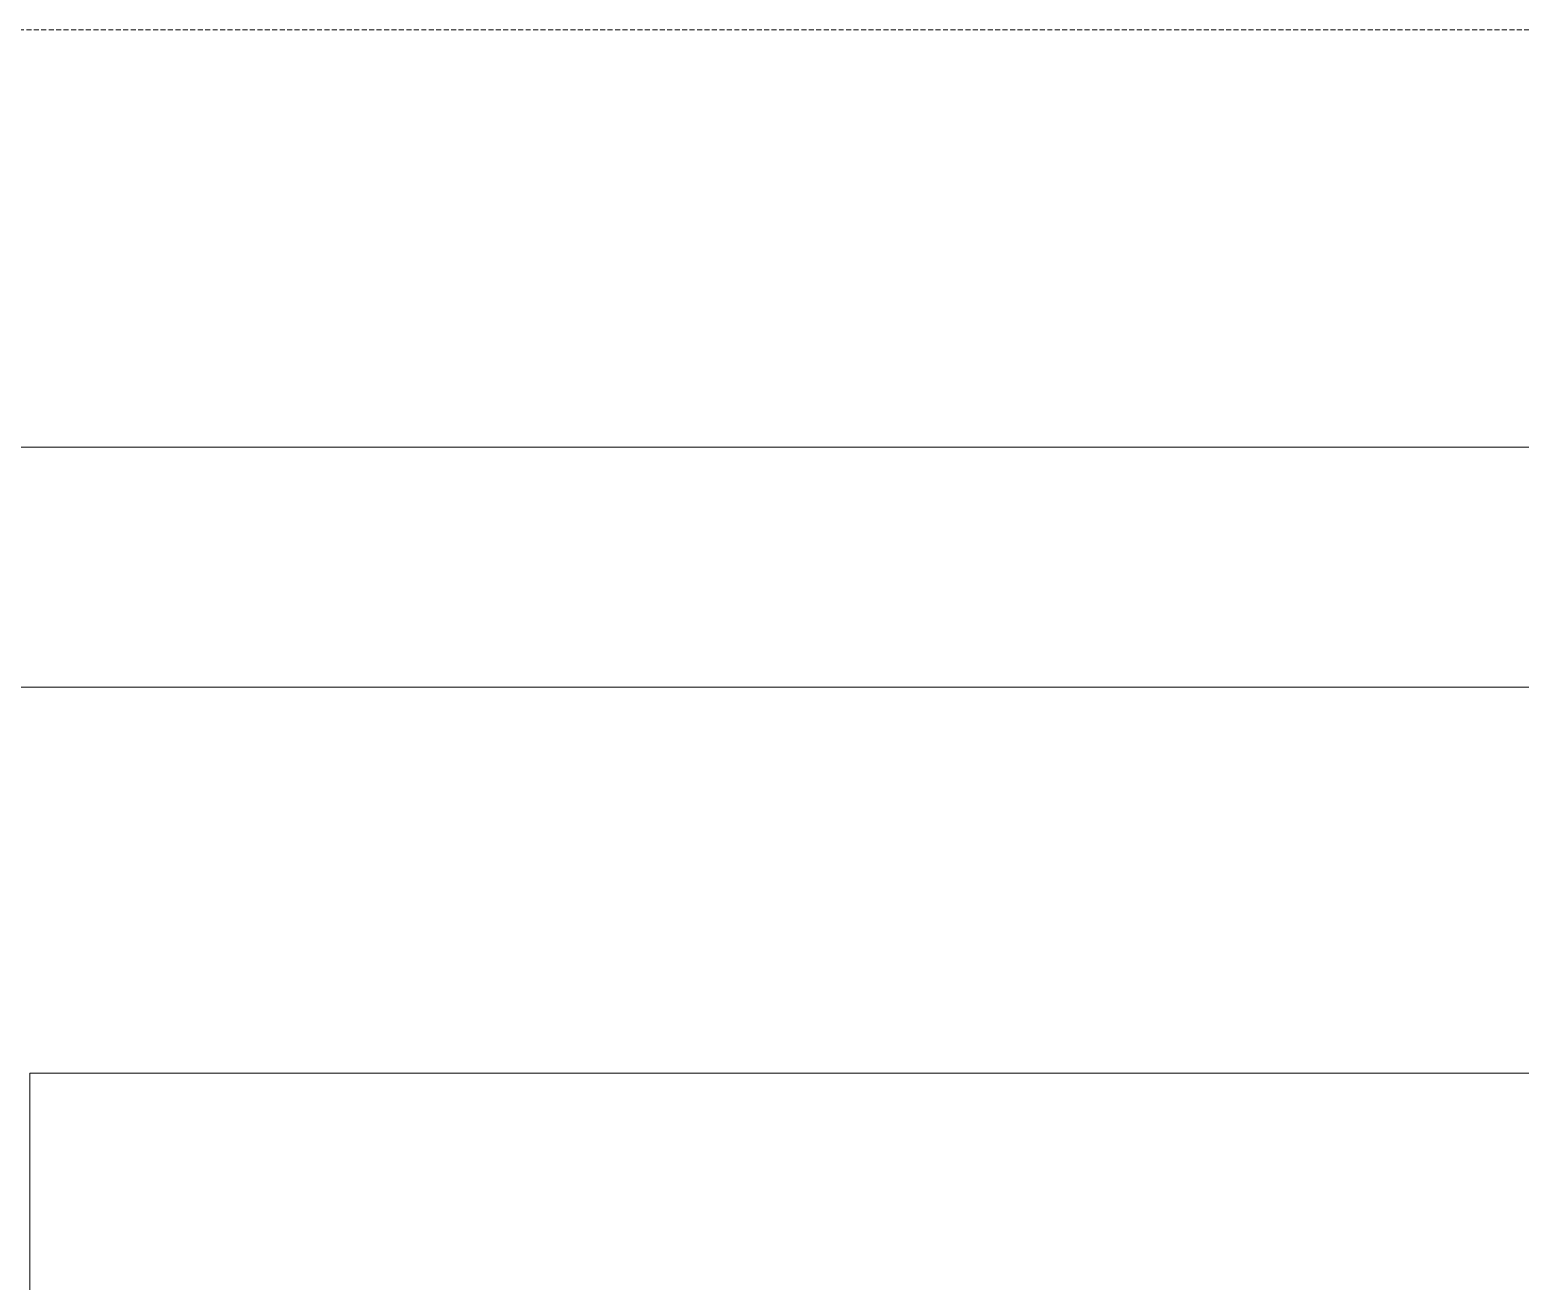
# Model space of a CAD drawing. Extents: x -12260 to 57327, y -29287 to 19916.
# Drawn here: x 21887 to 23316, y 8640 to 9840 of the extents above; entities that cross this region are included whole.
import ezdxf

# ---------------------------------------------------------------- set-up
doc = ezdxf.new("R2010")
doc.units = 0
doc.header["$LTSCALE"] = 0.25
doc.linetypes.add('01-First Floor$0$HIDDEN', pattern=[9.525, 6.35, -3.175])
doc.linetypes.add('DASHDOT', pattern=[25.4, 12.7, -6.35, 0, -6.35])
for name, color, linetype, lineweight in [('01-First Floor$0$Proj', 251, 'Continuous', 5), ('01-First Floor$0$Walls', 251, 'Continuous', 5), ('E-LITE-CLNG-CNDT', 6, 'DASHDOT', 35)]:
    doc.layers.add(name, color=color, linetype=linetype, lineweight=lineweight)

# ---------------------------------------------------------------- blocks, each defined once
blk = doc.blocks.new('01-First Floor')
at = {"layer": '01-First Floor$0$Proj'}
for p, q in [((19755.8, 9440), (35156.2, 9440)), ((19985.8, 9210), (34926.2, 9210))]:
    blk.add_line(p, q, dxfattribs=at)
at = {"layer": '01-First Floor$0$Proj', "linetype": '01-First Floor$0$HIDDEN', "ltscale": 3}
blk.add_lwpolyline([(48606, 9840), (-2814, 9840), (-2814, -14060), (48606, -14060)], dxfattribs=at)
blk.add_lwpolyline([(48606, 9840), (-2814, 9840), (-2814, -14060), (48606, -14060)], dxfattribs=at)
at = {"layer": '01-First Floor$0$Walls'}
for p, q in [((21886.9, 8840, 0), (23465.6, 8840)), ((21886.9, 8610), (21886.9, 8840))]:
    blk.add_line(p, q, dxfattribs=at)

msp = doc.modelspace()

# ---------------------------------------------------------------- block references
at = {"layer": 'E-LITE-CLNG-CNDT'}
msp.add_blockref('01-First Floor', (0, 0), dxfattribs=at)

doc.saveas('drawing.dxf')
